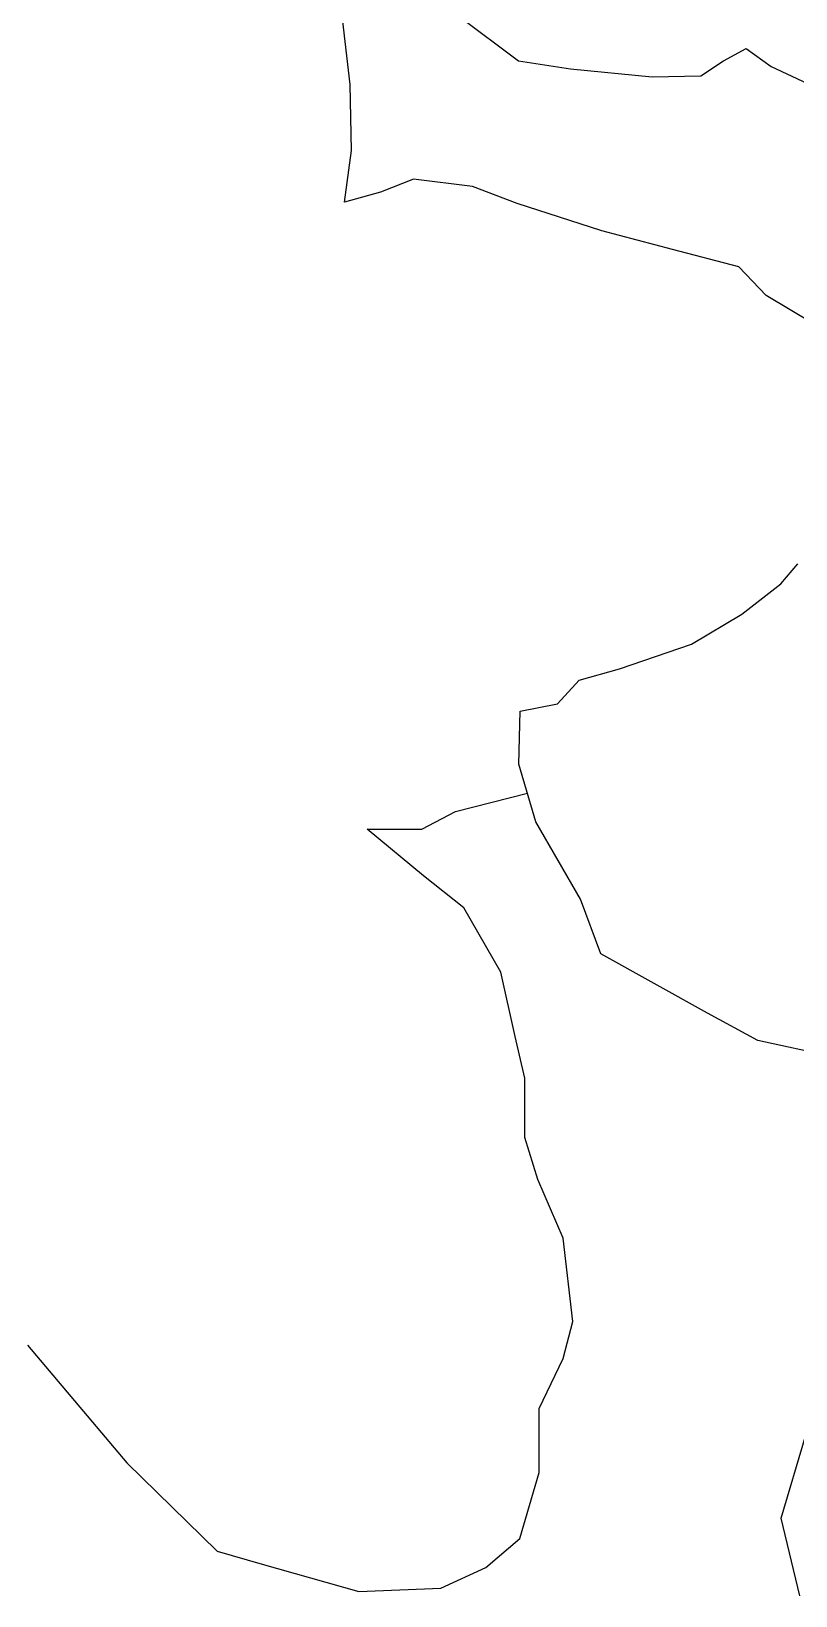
# Model space of a CAD drawing. Header units: millimetres. Extents: x 603733 to 1211550, y 1310999 to 2622648.
# Drawn here: x 604432.9325 to 604433.0702, y 1311057.2064 to 1311057.4885 of the extents above; entities that cross this region are included whole.
import ezdxf

# ---------------------------------------------------------------- set-up
doc = ezdxf.new("R2010")
doc.units = ezdxf.units.MM
doc.layers.add('elenarbi-free_blocks', color=7, linetype='Continuous')

# ---------------------------------------------------------------- blocks, each defined once
blk = doc.blocks.new('A$C69433AA9')
at = {"layer": 'elenarbi-free_blocks', "color": 211}
for points in [[(16.3363, 7.5664), (16.2506, 7.922), (16.3627, 8.2974)], [(16.4812, 10.039), (16.145, 10.1115), (15.9143, 10.2366), (15.4249, 10.5085), (15.3326, 10.7588), (15.1283, 11.1144), (15.0492, 11.3778), (15.0558, 11.6215), (15.2272, 11.6544), (15.3262, 11.7632), (15.5108, 11.8159), (15.8404, 11.9279), (16.0711, 12.0662), (16.2491, 12.2045), (16.3282, 12.2967)], [(16.5128, 13.3306), (16.1821, 13.5268), (16.0569, 13.6585), (15.7536, 13.7375), (15.4306, 13.8231), (15.0416, 13.9483), (14.8373, 14.0273), (14.567, 14.0602), (14.4153, 14.001), (14.2505, 13.9549), (14.2505, 13.9549), (14.2835, 14.1919), (14.2769, 14.4949), (14.2308, 14.89)], [(14.7747, 14.8077), (15.0479, 14.6021), (15.2867, 14.5658), (15.6604, 14.5295), (15.8836, 14.5347), (15.9874, 14.6021), (16.0912, 14.6592), (16.2054, 14.5762), (16.3714, 14.4984)], [(12.7999, 8.7146), (13.2547, 8.1749), (13.6676, 7.7698), (13.874, 7.7109), (14.3164, 7.5857), (14.6924, 7.6004), (14.8988, 7.6961), (15.0537, 7.8287), (15.1421, 8.1307), (15.1421, 8.4253), (15.2527, 8.6536), (15.297, 8.823), (15.2527, 9.206), (15.1363, 9.4748), (15.0773, 9.6663), (15.0773, 9.9388), (15.0331, 10.1303), (14.9667, 10.4249), (14.7971, 10.7195), (14.6128, 10.8668), (14.3548, 11.0804), (14.6054, 11.0804), (14.7603, 11.1614), (15.0887, 11.2461)]]:
    blk.add_lwpolyline(points, dxfattribs=at)

msp = doc.modelspace()

# ---------------------------------------------------------------- block references
at = {"xscale": 0.03933583425953748, "yscale": 0.03933583425953748, "zscale": 0.03933583425953748}
msp.add_blockref('A$C69433AA9', (604432.4283, 1311056.90874), dxfattribs=at)

doc.saveas('drawing.dxf')
